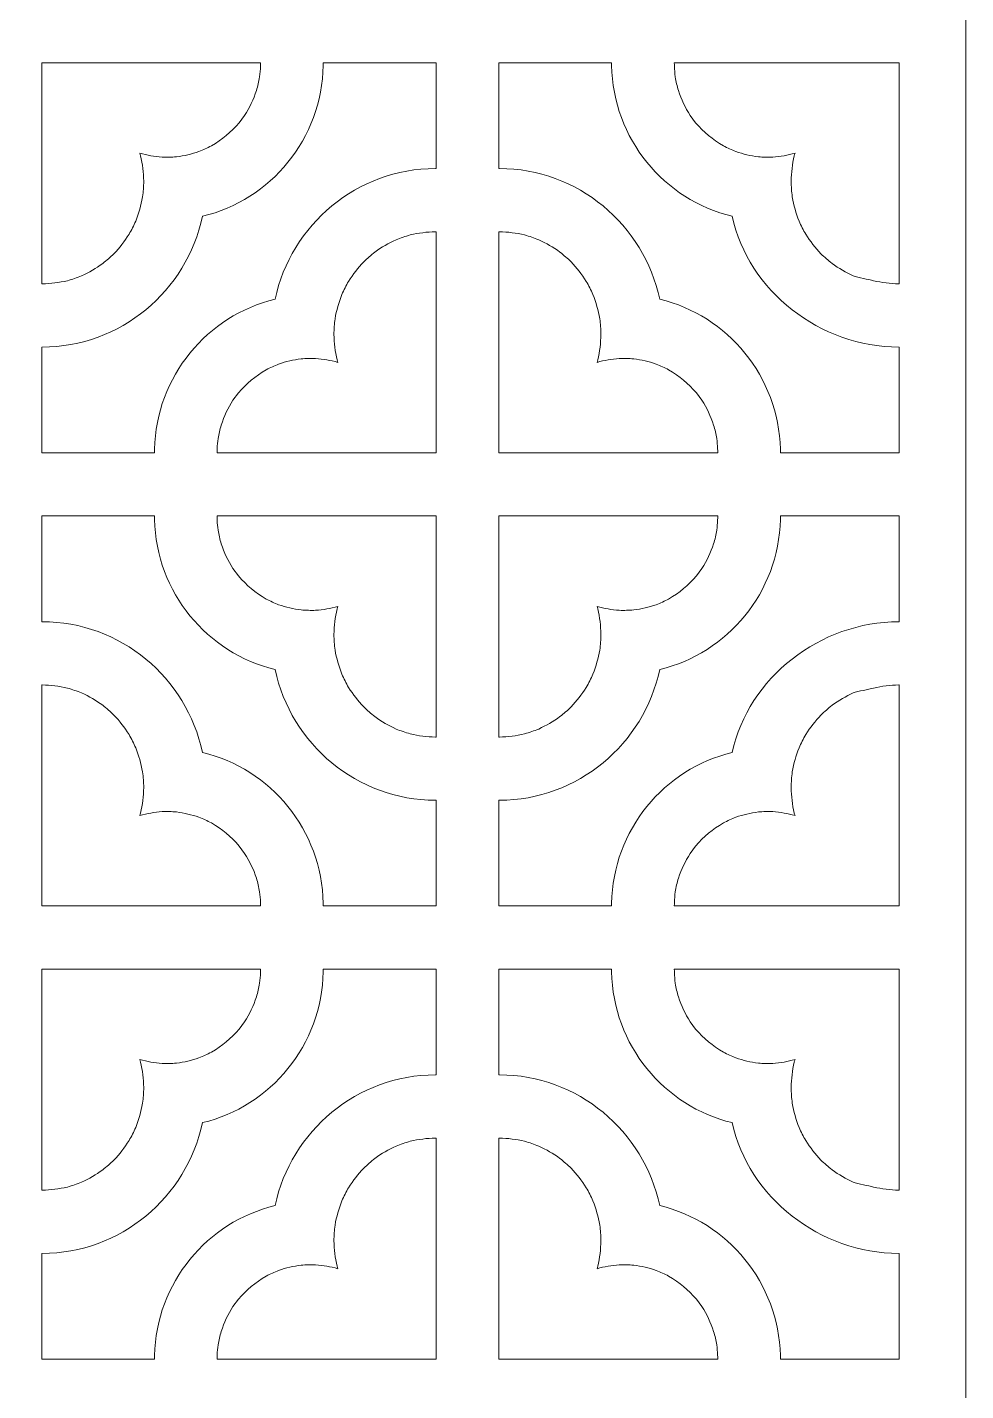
# Model space of a CAD drawing. Header units: centimetres. Extents: x 16.9 to 27.5, y -9.5 to 9.5.
# Drawn here: x 18.605 to 21.621, y 0.616 to 4.998 of the extents above; entities that cross this region are included whole.
import ezdxf

# ---------------------------------------------------------------- set-up
doc = ezdxf.new("R2010")
doc.units = ezdxf.units.CM
doc.header["$MEASUREMENT"] = 0
doc.layers.add('layer 1', color=7, linetype='Continuous')

msp = doc.modelspace()

# ---------------------------------------------------------------- linework, layer by layer
at = {"layer": 'layer 1', "color": 7, "lineweight": 9}
for points, knots in [([(16.94846, 9.5), (16.94846, 9.5), (21.62058, 9.5), (21.62058, 9.5), (21.62058, 9.5), (21.62058, 9.5), (21.62058, -9.5), (21.62058, -9.5), (21.62058, -9.5), (21.62058, -9.5), (16.94846, -9.5), (16.94846, -9.5), (16.94846, -9.5), (16.94846, -9.5), (16.94846, 9.5), (16.94846, 9.5)], [0, 0, 0, 0, 0.2, 0.2, 0.2, 0.2, 0.4, 0.4, 0.4, 0.4, 0.6, 0.6, 0.6, 0.6, 1, 1, 1, 1]), ([(19.01399, 3.63052), (19.01399, 3.63052), (18.6522, 3.63052), (18.6522, 3.63052), (18.6522, 3.63052), (18.6522, 3.63052), (18.6522, 3.97034), (18.6522, 3.97034), (18.6522, 3.97034), (18.6528, 3.97034), (18.65318, 3.97033), (18.65327, 3.97033), (18.65327, 3.97033), (18.90549, 3.97033), (19.11728, 4.15092), (19.16867, 4.3907), (19.16867, 4.3907), (19.38755, 4.4427), (19.55204, 4.64012), (19.55616, 4.87588), (19.55616, 4.87588), (19.55619, 4.87703), (19.55621, 4.88041), (19.55622, 4.88414), (19.55622, 4.88414), (19.55622, 4.88414), (19.91914, 4.88414), (19.91914, 4.88414), (19.91914, 4.88414), (19.91914, 4.88414), (19.91914, 4.54428), (19.91914, 4.54428), (19.91914, 4.54428), (19.91801, 4.54429), (19.91715, 4.54429), (19.91692, 4.54429), (19.91692, 4.54429), (19.66471, 4.54429), (19.45292, 4.36371), (19.40153, 4.12392), (19.40153, 4.12392), (19.18356, 4.07215), (19.01954, 3.87617), (19.01409, 3.64172), (19.01409, 3.64172), (19.01405, 3.63984), (19.01401, 3.63518), (19.01399, 3.63052)], [0, 0, 0, 0, 0.0769231, 0.0769231, 0.0769231, 0.0769231, 0.1538462, 0.1538462, 0.1538462, 0.1538462, 0.2307692, 0.2307692, 0.2307692, 0.2307692, 0.3076923, 0.3076923, 0.3076923, 0.3076923, 0.3846154, 0.3846154, 0.3846154, 0.3846154, 0.4615385, 0.4615385, 0.4615385, 0.4615385, 0.5384615, 0.5384615, 0.5384615, 0.5384615, 0.6153846, 0.6153846, 0.6153846, 0.6153846, 0.6923077, 0.6923077, 0.6923077, 0.6923077, 0.7692308, 0.7692308, 0.7692308, 0.7692308, 0.8461538, 0.8461538, 0.8461538, 0.8461538, 1, 1, 1, 1]), ([(19.35482, 4.88414), (19.35478, 4.87934), (19.35473, 4.87466), (19.35466, 4.87286), (19.35466, 4.87286), (19.35425, 4.86163), (19.3533, 4.85035), (19.35182, 4.83863), (19.35182, 4.83863), (19.34916, 4.82362), (19.34592, 4.80946), (19.34179, 4.79479), (19.34179, 4.79479), (19.33204, 4.76577), (19.32023, 4.74106), (19.30385, 4.71527), (19.30385, 4.71527), (19.30385, 4.71527), (19.28639, 4.6917), (19.28639, 4.6917), (19.28639, 4.6917), (19.25976, 4.66064), (19.23225, 4.63765), (19.19702, 4.61713), (19.19702, 4.61713), (19.18383, 4.61029), (19.17092, 4.60437), (19.15714, 4.59886), (19.15714, 4.59886), (19.13289, 4.59054), (19.11026, 4.58529), (19.08486, 4.58201), (19.08486, 4.58201), (19.06918, 4.5808), (19.05421, 4.58043), (19.03848, 4.58083), (19.03848, 4.58083), (19.0135, 4.58276), (18.99108, 4.58669), (18.96707, 4.59346), (18.96707, 4.59346), (18.96786, 4.59084), (18.96863, 4.58819), (18.96938, 4.58552), (18.96938, 4.58552), (18.97577, 4.55765), (18.97893, 4.53197), (18.97965, 4.50336), (18.97965, 4.50336), (18.97922, 4.48631), (18.97802, 4.47011), (18.97588, 4.45319), (18.97588, 4.45319), (18.97101, 4.42577), (18.96419, 4.40144), (18.95405, 4.37553), (18.95405, 4.37553), (18.94743, 4.36077), (18.94043, 4.34698), (18.93242, 4.33293), (18.93242, 4.33293), (18.91778, 4.30989), (18.90246, 4.2902), (18.88376, 4.27038), (18.88376, 4.27038), (18.87218, 4.25922), (18.86059, 4.24907), (18.84802, 4.23907), (18.84802, 4.23907), (18.82591, 4.22316), (18.80445, 4.21066), (18.77973, 4.19933), (18.77973, 4.19933), (18.7647, 4.19332), (18.75009, 4.18831), (18.73454, 4.18384), (18.73454, 4.18384), (18.70697, 4.17737), (18.68156, 4.17419), (18.65327, 4.17346), (18.65327, 4.17346), (18.65318, 4.17346), (18.6528, 4.17347), (18.6522, 4.17347), (18.6522, 4.17347), (18.6522, 4.17347), (18.6522, 4.88414), (18.6522, 4.88414), (18.6522, 4.88414), (18.6522, 4.88414), (19.35482, 4.88414), (19.35482, 4.88414)], [0, 0, 0, 0, 0.0416667, 0.0416667, 0.0416667, 0.0416667, 0.0833333, 0.0833333, 0.0833333, 0.0833333, 0.125, 0.125, 0.125, 0.125, 0.1666667, 0.1666667, 0.1666667, 0.1666667, 0.2083333, 0.2083333, 0.2083333, 0.2083333, 0.25, 0.25, 0.25, 0.25, 0.2916667, 0.2916667, 0.2916667, 0.2916667, 0.3333333, 0.3333333, 0.3333333, 0.3333333, 0.375, 0.375, 0.375, 0.375, 0.4166667, 0.4166667, 0.4166667, 0.4166667, 0.4583333, 0.4583333, 0.4583333, 0.4583333, 0.5, 0.5, 0.5, 0.5, 0.5416667, 0.5416667, 0.5416667, 0.5416667, 0.5833333, 0.5833333, 0.5833333, 0.5833333, 0.625, 0.625, 0.625, 0.625, 0.6666667, 0.6666667, 0.6666667, 0.6666667, 0.7083333, 0.7083333, 0.7083333, 0.7083333, 0.75, 0.75, 0.75, 0.75, 0.7916667, 0.7916667, 0.7916667, 0.7916667, 0.8333333, 0.8333333, 0.8333333, 0.8333333, 0.875, 0.875, 0.875, 0.875, 0.9166667, 0.9166667, 0.9166667, 0.9166667, 1, 1, 1, 1]), ([(21.02518, 3.63052), (21.02518, 3.63052), (21.40675, 3.63052), (21.40675, 3.63052), (21.40675, 3.63052), (21.40675, 3.63052), (21.40675, 3.97034), (21.40675, 3.97034), (21.40675, 3.97034), (21.40615, 3.97034), (21.40577, 3.97033), (21.40568, 3.97033), (21.40568, 3.97033), (21.15346, 3.97033), (20.92189, 4.15092), (20.87051, 4.3907), (20.87051, 4.3907), (20.65162, 4.4427), (20.48713, 4.64012), (20.48301, 4.87588), (20.48301, 4.87588), (20.48299, 4.87703), (20.48297, 4.88041), (20.48295, 4.88414), (20.48295, 4.88414), (20.48295, 4.88414), (20.12003, 4.88414), (20.12003, 4.88414), (20.12003, 4.88414), (20.12003, 4.88414), (20.12003, 4.54428), (20.12003, 4.54428), (20.12003, 4.54428), (20.12116, 4.54429), (20.12203, 4.54429), (20.12225, 4.54429), (20.12225, 4.54429), (20.37446, 4.54429), (20.58625, 4.36371), (20.63764, 4.12392), (20.63764, 4.12392), (20.85561, 4.07215), (21.01964, 3.87617), (21.02508, 3.64172), (21.02508, 3.64172), (21.02512, 3.63984), (21.02516, 3.63518), (21.02518, 3.63052)], [0, 0, 0, 0, 0.0769231, 0.0769231, 0.0769231, 0.0769231, 0.1538462, 0.1538462, 0.1538462, 0.1538462, 0.2307692, 0.2307692, 0.2307692, 0.2307692, 0.3076923, 0.3076923, 0.3076923, 0.3076923, 0.3846154, 0.3846154, 0.3846154, 0.3846154, 0.4615385, 0.4615385, 0.4615385, 0.4615385, 0.5384615, 0.5384615, 0.5384615, 0.5384615, 0.6153846, 0.6153846, 0.6153846, 0.6153846, 0.6923077, 0.6923077, 0.6923077, 0.6923077, 0.7692308, 0.7692308, 0.7692308, 0.7692308, 0.8461538, 0.8461538, 0.8461538, 0.8461538, 1, 1, 1, 1]), ([(20.68435, 4.88414), (20.68439, 4.87934), (20.68444, 4.87466), (20.68451, 4.87286), (20.68451, 4.87286), (20.68493, 4.86163), (20.68587, 4.85035), (20.68735, 4.83863), (20.68735, 4.83863), (20.69001, 4.82362), (20.69325, 4.80946), (20.69738, 4.79479), (20.69738, 4.79479), (20.70713, 4.76577), (20.71894, 4.74106), (20.73532, 4.71527), (20.73532, 4.71527), (20.73532, 4.71527), (20.75278, 4.6917), (20.75278, 4.6917), (20.75278, 4.6917), (20.77941, 4.66064), (20.80693, 4.63765), (20.84216, 4.61713), (20.84216, 4.61713), (20.85535, 4.61029), (20.86825, 4.60437), (20.88203, 4.59886), (20.88203, 4.59886), (20.90628, 4.59054), (20.92891, 4.58529), (20.95431, 4.58201), (20.95431, 4.58201), (20.97, 4.5808), (20.98496, 4.58043), (21.00069, 4.58083), (21.00069, 4.58083), (21.02567, 4.58276), (21.0481, 4.58669), (21.0721, 4.59346), (21.0721, 4.59346), (21.07131, 4.59084), (21.07054, 4.58819), (21.06979, 4.58552), (21.06979, 4.58552), (21.0634, 4.55765), (21.06024, 4.53197), (21.05953, 4.50336), (21.05953, 4.50336), (21.05995, 4.48631), (21.06115, 4.47011), (21.06329, 4.45319), (21.06329, 4.45319), (21.06816, 4.42577), (21.07498, 4.40144), (21.08512, 4.37553), (21.08512, 4.37553), (21.09174, 4.36077), (21.09875, 4.34698), (21.10675, 4.33293), (21.10675, 4.33293), (21.12139, 4.30989), (21.13671, 4.2902), (21.15541, 4.27038), (21.15541, 4.27038), (21.16699, 4.25922), (21.17858, 4.24907), (21.19116, 4.23907), (21.19116, 4.23907), (21.21326, 4.22316), (21.23472, 4.21066), (21.25944, 4.19933), (21.25944, 4.19933), (21.27447, 4.19332), (21.30886, 4.18831), (21.32441, 4.18384), (21.32441, 4.18384), (21.35198, 4.17737), (21.37739, 4.17419), (21.40568, 4.17346), (21.40568, 4.17346), (21.40577, 4.17346), (21.40615, 4.17347), (21.40675, 4.17347), (21.40675, 4.17347), (21.40675, 4.17347), (21.40675, 4.88414), (21.40675, 4.88414), (21.40675, 4.88414), (21.40675, 4.88414), (20.68435, 4.88414), (20.68435, 4.88414)], [0, 0, 0, 0, 0.0416667, 0.0416667, 0.0416667, 0.0416667, 0.0833333, 0.0833333, 0.0833333, 0.0833333, 0.125, 0.125, 0.125, 0.125, 0.1666667, 0.1666667, 0.1666667, 0.1666667, 0.2083333, 0.2083333, 0.2083333, 0.2083333, 0.25, 0.25, 0.25, 0.25, 0.2916667, 0.2916667, 0.2916667, 0.2916667, 0.3333333, 0.3333333, 0.3333333, 0.3333333, 0.375, 0.375, 0.375, 0.375, 0.4166667, 0.4166667, 0.4166667, 0.4166667, 0.4583333, 0.4583333, 0.4583333, 0.4583333, 0.5, 0.5, 0.5, 0.5, 0.5416667, 0.5416667, 0.5416667, 0.5416667, 0.5833333, 0.5833333, 0.5833333, 0.5833333, 0.625, 0.625, 0.625, 0.625, 0.6666667, 0.6666667, 0.6666667, 0.6666667, 0.7083333, 0.7083333, 0.7083333, 0.7083333, 0.75, 0.75, 0.75, 0.75, 0.7916667, 0.7916667, 0.7916667, 0.7916667, 0.8333333, 0.8333333, 0.8333333, 0.8333333, 0.875, 0.875, 0.875, 0.875, 0.9166667, 0.9166667, 0.9166667, 0.9166667, 1, 1, 1, 1]), ([(19.91914, 3.63052), (19.91914, 3.63052), (19.21539, 3.63052), (19.21539, 3.63052), (19.21539, 3.63052), (19.21545, 3.63609), (19.21553, 3.642), (19.21565, 3.64457), (19.21565, 3.64457), (19.21611, 3.65488), (19.21701, 3.66525), (19.21837, 3.67599), (19.21837, 3.67599), (19.22103, 3.691), (19.22427, 3.70516), (19.22841, 3.71983), (19.22841, 3.71983), (19.23816, 3.74886), (19.24996, 3.77356), (19.26635, 3.79935), (19.26635, 3.79935), (19.26635, 3.79935), (19.2838, 3.82293), (19.2838, 3.82293), (19.2838, 3.82293), (19.31043, 3.85398), (19.33795, 3.87698), (19.37318, 3.8975), (19.37318, 3.8975), (19.38637, 3.90434), (19.39927, 3.91025), (19.41306, 3.91576), (19.41306, 3.91576), (19.43731, 3.92408), (19.45993, 3.92934), (19.48533, 3.93261), (19.48533, 3.93261), (19.50102, 3.93383), (19.51598, 3.9342), (19.53171, 3.93379), (19.53171, 3.93379), (19.5567, 3.93186), (19.57912, 3.92794), (19.60312, 3.92117), (19.60312, 3.92117), (19.60234, 3.92379), (19.60157, 3.92643), (19.60081, 3.9291), (19.60081, 3.9291), (19.59442, 3.95697), (19.59127, 3.98266), (19.59055, 4.01126), (19.59055, 4.01126), (19.59098, 4.02831), (19.59218, 4.04451), (19.59432, 4.06143), (19.59432, 4.06143), (19.59918, 4.08886), (19.60601, 4.11318), (19.61615, 4.13909), (19.61615, 4.13909), (19.62277, 4.15386), (19.62977, 4.16765), (19.63778, 4.18169), (19.63778, 4.18169), (19.65241, 4.20474), (19.66774, 4.22443), (19.68643, 4.24424), (19.68643, 4.24424), (19.69801, 4.25541), (19.7096, 4.26556), (19.72218, 4.27556), (19.72218, 4.27556), (19.74429, 4.29147), (19.76574, 4.30397), (19.79046, 4.31529), (19.79046, 4.31529), (19.80549, 4.3213), (19.82011, 4.32631), (19.83565, 4.33079), (19.83565, 4.33079), (19.86323, 4.33725), (19.88863, 4.34044), (19.91692, 4.34117), (19.91692, 4.34117), (19.91715, 4.34116), (19.91801, 4.34115), (19.91914, 4.34115), (19.91914, 4.34115), (19.91914, 4.34115), (19.91914, 3.63052), (19.91914, 3.63052)], [0, 0, 0, 0, 0.0416667, 0.0416667, 0.0416667, 0.0416667, 0.0833333, 0.0833333, 0.0833333, 0.0833333, 0.125, 0.125, 0.125, 0.125, 0.1666667, 0.1666667, 0.1666667, 0.1666667, 0.2083333, 0.2083333, 0.2083333, 0.2083333, 0.25, 0.25, 0.25, 0.25, 0.2916667, 0.2916667, 0.2916667, 0.2916667, 0.3333333, 0.3333333, 0.3333333, 0.3333333, 0.375, 0.375, 0.375, 0.375, 0.4166667, 0.4166667, 0.4166667, 0.4166667, 0.4583333, 0.4583333, 0.4583333, 0.4583333, 0.5, 0.5, 0.5, 0.5, 0.5416667, 0.5416667, 0.5416667, 0.5416667, 0.5833333, 0.5833333, 0.5833333, 0.5833333, 0.625, 0.625, 0.625, 0.625, 0.6666667, 0.6666667, 0.6666667, 0.6666667, 0.7083333, 0.7083333, 0.7083333, 0.7083333, 0.75, 0.75, 0.75, 0.75, 0.7916667, 0.7916667, 0.7916667, 0.7916667, 0.8333333, 0.8333333, 0.8333333, 0.8333333, 0.875, 0.875, 0.875, 0.875, 0.9166667, 0.9166667, 0.9166667, 0.9166667, 1, 1, 1, 1]), ([(20.12003, 3.63052), (20.12003, 3.63052), (20.82378, 3.63052), (20.82378, 3.63052), (20.82378, 3.63052), (20.82372, 3.63609), (20.82364, 3.642), (20.82352, 3.64457), (20.82352, 3.64457), (20.82306, 3.65488), (20.82216, 3.66525), (20.8208, 3.67599), (20.8208, 3.67599), (20.81814, 3.691), (20.8149, 3.70516), (20.81076, 3.71983), (20.81076, 3.71983), (20.80101, 3.74886), (20.78921, 3.77356), (20.77282, 3.79935), (20.77282, 3.79935), (20.77282, 3.79935), (20.75537, 3.82293), (20.75537, 3.82293), (20.75537, 3.82293), (20.72874, 3.85398), (20.70122, 3.87698), (20.66599, 3.8975), (20.66599, 3.8975), (20.6528, 3.90434), (20.6399, 3.91025), (20.62612, 3.91576), (20.62612, 3.91576), (20.60186, 3.92408), (20.57924, 3.92934), (20.55384, 3.93261), (20.55384, 3.93261), (20.53815, 3.93383), (20.52319, 3.9342), (20.50746, 3.93379), (20.50746, 3.93379), (20.48248, 3.93186), (20.46005, 3.92794), (20.43605, 3.92117), (20.43605, 3.92117), (20.43683, 3.92379), (20.43761, 3.92643), (20.43836, 3.9291), (20.43836, 3.9291), (20.44475, 3.95697), (20.4479, 3.98266), (20.44862, 4.01126), (20.44862, 4.01126), (20.44819, 4.02831), (20.44699, 4.04451), (20.44486, 4.06143), (20.44486, 4.06143), (20.43999, 4.08886), (20.43316, 4.11318), (20.42303, 4.13909), (20.42303, 4.13909), (20.41641, 4.15386), (20.4094, 4.16765), (20.4014, 4.18169), (20.4014, 4.18169), (20.38676, 4.20474), (20.37144, 4.22443), (20.35274, 4.24424), (20.35274, 4.24424), (20.34116, 4.25541), (20.32957, 4.26556), (20.31699, 4.27556), (20.31699, 4.27556), (20.29488, 4.29147), (20.27343, 4.30397), (20.24871, 4.31529), (20.24871, 4.31529), (20.23368, 4.3213), (20.21906, 4.32631), (20.20352, 4.33079), (20.20352, 4.33079), (20.17595, 4.33725), (20.15054, 4.34044), (20.12225, 4.34117), (20.12225, 4.34117), (20.12203, 4.34116), (20.12116, 4.34115), (20.12003, 4.34115), (20.12003, 4.34115), (20.12003, 4.34115), (20.12003, 3.63052), (20.12003, 3.63052)], [0, 0, 0, 0, 0.0416667, 0.0416667, 0.0416667, 0.0416667, 0.0833333, 0.0833333, 0.0833333, 0.0833333, 0.125, 0.125, 0.125, 0.125, 0.1666667, 0.1666667, 0.1666667, 0.1666667, 0.2083333, 0.2083333, 0.2083333, 0.2083333, 0.25, 0.25, 0.25, 0.25, 0.2916667, 0.2916667, 0.2916667, 0.2916667, 0.3333333, 0.3333333, 0.3333333, 0.3333333, 0.375, 0.375, 0.375, 0.375, 0.4166667, 0.4166667, 0.4166667, 0.4166667, 0.4583333, 0.4583333, 0.4583333, 0.4583333, 0.5, 0.5, 0.5, 0.5, 0.5416667, 0.5416667, 0.5416667, 0.5416667, 0.5833333, 0.5833333, 0.5833333, 0.5833333, 0.625, 0.625, 0.625, 0.625, 0.6666667, 0.6666667, 0.6666667, 0.6666667, 0.7083333, 0.7083333, 0.7083333, 0.7083333, 0.75, 0.75, 0.75, 0.75, 0.7916667, 0.7916667, 0.7916667, 0.7916667, 0.8333333, 0.8333333, 0.8333333, 0.8333333, 0.875, 0.875, 0.875, 0.875, 0.9166667, 0.9166667, 0.9166667, 0.9166667, 1, 1, 1, 1]), ([(19.01399, 3.42746), (19.01399, 3.42746), (18.6522, 3.42746), (18.6522, 3.42746), (18.6522, 3.42746), (18.6522, 3.42746), (18.6522, 3.08765), (18.6522, 3.08765), (18.6522, 3.08765), (18.6528, 3.08765), (18.65318, 3.08766), (18.65327, 3.08766), (18.65327, 3.08766), (18.90549, 3.08766), (19.11728, 2.90707), (19.16867, 2.66729), (19.16867, 2.66729), (19.38755, 2.61529), (19.55204, 2.41787), (19.55616, 2.18211), (19.55616, 2.18211), (19.55619, 2.18096), (19.55621, 2.17758), (19.55622, 2.17385), (19.55622, 2.17385), (19.55622, 2.17385), (19.91914, 2.17385), (19.91914, 2.17385), (19.91914, 2.17385), (19.91914, 2.17385), (19.91914, 2.51371), (19.91914, 2.51371), (19.91914, 2.51371), (19.91801, 2.5137), (19.91715, 2.5137), (19.91692, 2.5137), (19.91692, 2.5137), (19.66471, 2.5137), (19.45292, 2.69428), (19.40153, 2.93407), (19.40153, 2.93407), (19.18356, 2.98584), (19.01954, 3.18182), (19.01409, 3.41627), (19.01409, 3.41627), (19.01405, 3.41815), (19.01401, 3.42281), (19.01399, 3.42746)], [0, 0, 0, 0, 0.0769231, 0.0769231, 0.0769231, 0.0769231, 0.1538462, 0.1538462, 0.1538462, 0.1538462, 0.2307692, 0.2307692, 0.2307692, 0.2307692, 0.3076923, 0.3076923, 0.3076923, 0.3076923, 0.3846154, 0.3846154, 0.3846154, 0.3846154, 0.4615385, 0.4615385, 0.4615385, 0.4615385, 0.5384615, 0.5384615, 0.5384615, 0.5384615, 0.6153846, 0.6153846, 0.6153846, 0.6153846, 0.6923077, 0.6923077, 0.6923077, 0.6923077, 0.7692308, 0.7692308, 0.7692308, 0.7692308, 0.8461538, 0.8461538, 0.8461538, 0.8461538, 1, 1, 1, 1]), ([(19.91914, 3.42746), (19.91914, 3.42746), (19.21539, 3.42746), (19.21539, 3.42746), (19.21539, 3.42746), (19.21545, 3.4219), (19.21553, 3.41599), (19.21565, 3.41342), (19.21565, 3.41342), (19.21611, 3.40311), (19.21701, 3.39274), (19.21837, 3.382), (19.21837, 3.382), (19.22103, 3.36699), (19.22427, 3.35282), (19.22841, 3.33816), (19.22841, 3.33816), (19.23816, 3.30913), (19.24996, 3.28442), (19.26635, 3.25864), (19.26635, 3.25864), (19.26635, 3.25864), (19.2838, 3.23506), (19.2838, 3.23506), (19.2838, 3.23506), (19.31043, 3.20401), (19.33795, 3.18101), (19.37318, 3.16049), (19.37318, 3.16049), (19.38637, 3.15365), (19.39927, 3.14774), (19.41306, 3.14223), (19.41306, 3.14223), (19.43731, 3.13391), (19.45993, 3.12865), (19.48533, 3.12537), (19.48533, 3.12537), (19.50102, 3.12416), (19.51598, 3.12379), (19.53171, 3.12419), (19.53171, 3.12419), (19.5567, 3.12612), (19.57912, 3.13005), (19.60312, 3.13682), (19.60312, 3.13682), (19.60234, 3.1342), (19.60157, 3.13156), (19.60081, 3.12889), (19.60081, 3.12889), (19.59442, 3.10102), (19.59127, 3.07533), (19.59055, 3.04673), (19.59055, 3.04673), (19.59098, 3.02968), (19.59218, 3.01348), (19.59432, 2.99655), (19.59432, 2.99655), (19.59918, 2.96913), (19.60601, 2.94481), (19.61615, 2.9189), (19.61615, 2.9189), (19.62277, 2.90413), (19.62977, 2.89034), (19.63778, 2.87629), (19.63778, 2.87629), (19.65241, 2.85325), (19.66774, 2.83356), (19.68643, 2.81375), (19.68643, 2.81375), (19.69801, 2.80258), (19.7096, 2.79243), (19.72218, 2.78243), (19.72218, 2.78243), (19.74429, 2.76652), (19.76574, 2.75402), (19.79046, 2.7427), (19.79046, 2.7427), (19.80549, 2.73669), (19.82011, 2.73168), (19.83565, 2.7272), (19.83565, 2.7272), (19.86323, 2.72074), (19.88863, 2.71755), (19.91692, 2.71682), (19.91692, 2.71682), (19.91715, 2.71683), (19.91801, 2.71684), (19.91914, 2.71684), (19.91914, 2.71684), (19.91914, 2.71684), (19.91914, 3.42746), (19.91914, 3.42746)], [0, 0, 0, 0, 0.0416667, 0.0416667, 0.0416667, 0.0416667, 0.0833333, 0.0833333, 0.0833333, 0.0833333, 0.125, 0.125, 0.125, 0.125, 0.1666667, 0.1666667, 0.1666667, 0.1666667, 0.2083333, 0.2083333, 0.2083333, 0.2083333, 0.25, 0.25, 0.25, 0.25, 0.2916667, 0.2916667, 0.2916667, 0.2916667, 0.3333333, 0.3333333, 0.3333333, 0.3333333, 0.375, 0.375, 0.375, 0.375, 0.4166667, 0.4166667, 0.4166667, 0.4166667, 0.4583333, 0.4583333, 0.4583333, 0.4583333, 0.5, 0.5, 0.5, 0.5, 0.5416667, 0.5416667, 0.5416667, 0.5416667, 0.5833333, 0.5833333, 0.5833333, 0.5833333, 0.625, 0.625, 0.625, 0.625, 0.6666667, 0.6666667, 0.6666667, 0.6666667, 0.7083333, 0.7083333, 0.7083333, 0.7083333, 0.75, 0.75, 0.75, 0.75, 0.7916667, 0.7916667, 0.7916667, 0.7916667, 0.8333333, 0.8333333, 0.8333333, 0.8333333, 0.875, 0.875, 0.875, 0.875, 0.9166667, 0.9166667, 0.9166667, 0.9166667, 1, 1, 1, 1]), ([(20.12003, 3.42746), (20.12003, 3.42746), (20.82378, 3.42746), (20.82378, 3.42746), (20.82378, 3.42746), (20.82372, 3.4219), (20.82364, 3.41599), (20.82352, 3.41342), (20.82352, 3.41342), (20.82306, 3.40311), (20.82216, 3.39274), (20.8208, 3.382), (20.8208, 3.382), (20.81814, 3.36699), (20.8149, 3.35282), (20.81076, 3.33816), (20.81076, 3.33816), (20.80101, 3.30913), (20.78921, 3.28442), (20.77282, 3.25864), (20.77282, 3.25864), (20.77282, 3.25864), (20.75537, 3.23506), (20.75537, 3.23506), (20.75537, 3.23506), (20.72874, 3.20401), (20.70122, 3.18101), (20.66599, 3.16049), (20.66599, 3.16049), (20.6528, 3.15365), (20.6399, 3.14774), (20.62612, 3.14223), (20.62612, 3.14223), (20.60186, 3.13391), (20.57924, 3.12865), (20.55384, 3.12537), (20.55384, 3.12537), (20.53815, 3.12416), (20.52319, 3.12379), (20.50746, 3.12419), (20.50746, 3.12419), (20.48248, 3.12612), (20.46005, 3.13005), (20.43605, 3.13682), (20.43605, 3.13682), (20.43683, 3.1342), (20.43761, 3.13156), (20.43836, 3.12889), (20.43836, 3.12889), (20.44475, 3.10102), (20.4479, 3.07533), (20.44862, 3.04673), (20.44862, 3.04673), (20.44819, 3.02968), (20.44699, 3.01348), (20.44486, 2.99655), (20.44486, 2.99655), (20.43999, 2.96913), (20.43316, 2.94481), (20.42303, 2.9189), (20.42303, 2.9189), (20.41641, 2.90413), (20.4094, 2.89034), (20.4014, 2.87629), (20.4014, 2.87629), (20.38676, 2.85325), (20.37144, 2.83356), (20.35274, 2.81375), (20.35274, 2.81375), (20.34116, 2.80258), (20.32957, 2.79243), (20.31699, 2.78243), (20.31699, 2.78243), (20.29488, 2.76652), (20.27343, 2.75402), (20.24871, 2.7427), (20.24871, 2.7427), (20.23368, 2.73669), (20.21906, 2.73168), (20.20352, 2.7272), (20.20352, 2.7272), (20.17595, 2.72074), (20.15054, 2.71755), (20.12225, 2.71682), (20.12225, 2.71682), (20.12203, 2.71683), (20.12116, 2.71684), (20.12003, 2.71684), (20.12003, 2.71684), (20.12003, 2.71684), (20.12003, 3.42746), (20.12003, 3.42746)], [0, 0, 0, 0, 0.0416667, 0.0416667, 0.0416667, 0.0416667, 0.0833333, 0.0833333, 0.0833333, 0.0833333, 0.125, 0.125, 0.125, 0.125, 0.1666667, 0.1666667, 0.1666667, 0.1666667, 0.2083333, 0.2083333, 0.2083333, 0.2083333, 0.25, 0.25, 0.25, 0.25, 0.2916667, 0.2916667, 0.2916667, 0.2916667, 0.3333333, 0.3333333, 0.3333333, 0.3333333, 0.375, 0.375, 0.375, 0.375, 0.4166667, 0.4166667, 0.4166667, 0.4166667, 0.4583333, 0.4583333, 0.4583333, 0.4583333, 0.5, 0.5, 0.5, 0.5, 0.5416667, 0.5416667, 0.5416667, 0.5416667, 0.5833333, 0.5833333, 0.5833333, 0.5833333, 0.625, 0.625, 0.625, 0.625, 0.6666667, 0.6666667, 0.6666667, 0.6666667, 0.7083333, 0.7083333, 0.7083333, 0.7083333, 0.75, 0.75, 0.75, 0.75, 0.7916667, 0.7916667, 0.7916667, 0.7916667, 0.8333333, 0.8333333, 0.8333333, 0.8333333, 0.875, 0.875, 0.875, 0.875, 0.9166667, 0.9166667, 0.9166667, 0.9166667, 1, 1, 1, 1]), ([(21.02518, 3.42746), (21.02518, 3.42746), (21.40675, 3.42746), (21.40675, 3.42746), (21.40675, 3.42746), (21.40675, 3.42746), (21.40675, 3.08765), (21.40675, 3.08765), (21.40675, 3.08765), (21.40615, 3.08765), (21.40577, 3.08766), (21.40568, 3.08766), (21.40568, 3.08766), (21.15346, 3.08766), (20.92189, 2.90707), (20.87051, 2.66729), (20.87051, 2.66729), (20.65162, 2.61529), (20.48713, 2.41787), (20.48301, 2.18211), (20.48301, 2.18211), (20.48299, 2.18096), (20.48297, 2.17758), (20.48295, 2.17385), (20.48295, 2.17385), (20.48295, 2.17385), (20.12003, 2.17385), (20.12003, 2.17385), (20.12003, 2.17385), (20.12003, 2.17385), (20.12003, 2.51371), (20.12003, 2.51371), (20.12003, 2.51371), (20.12116, 2.5137), (20.12203, 2.5137), (20.12225, 2.5137), (20.12225, 2.5137), (20.37446, 2.5137), (20.58625, 2.69428), (20.63764, 2.93407), (20.63764, 2.93407), (20.85561, 2.98584), (21.01964, 3.18182), (21.02508, 3.41627), (21.02508, 3.41627), (21.02512, 3.41815), (21.02516, 3.42281), (21.02518, 3.42746)], [0, 0, 0, 0, 0.0769231, 0.0769231, 0.0769231, 0.0769231, 0.1538462, 0.1538462, 0.1538462, 0.1538462, 0.2307692, 0.2307692, 0.2307692, 0.2307692, 0.3076923, 0.3076923, 0.3076923, 0.3076923, 0.3846154, 0.3846154, 0.3846154, 0.3846154, 0.4615385, 0.4615385, 0.4615385, 0.4615385, 0.5384615, 0.5384615, 0.5384615, 0.5384615, 0.6153846, 0.6153846, 0.6153846, 0.6153846, 0.6923077, 0.6923077, 0.6923077, 0.6923077, 0.7692308, 0.7692308, 0.7692308, 0.7692308, 0.8461538, 0.8461538, 0.8461538, 0.8461538, 1, 1, 1, 1]), ([(19.35482, 2.17385), (19.35478, 2.17865), (19.35473, 2.18333), (19.35466, 2.18513), (19.35466, 2.18513), (19.35425, 2.19636), (19.3533, 2.20764), (19.35182, 2.21936), (19.35182, 2.21936), (19.34916, 2.23436), (19.34592, 2.24853), (19.34179, 2.2632), (19.34179, 2.2632), (19.33204, 2.29222), (19.32023, 2.31693), (19.30385, 2.34272), (19.30385, 2.34272), (19.30385, 2.34272), (19.28639, 2.36629), (19.28639, 2.36629), (19.28639, 2.36629), (19.25976, 2.39735), (19.23225, 2.42034), (19.19702, 2.44086), (19.19702, 2.44086), (19.18383, 2.4477), (19.17092, 2.45362), (19.15714, 2.45913), (19.15714, 2.45913), (19.13289, 2.46745), (19.11026, 2.4727), (19.08486, 2.47598), (19.08486, 2.47598), (19.06918, 2.47719), (19.05421, 2.47756), (19.03848, 2.47716), (19.03848, 2.47716), (19.0135, 2.47523), (18.99108, 2.4713), (18.96707, 2.46453), (18.96707, 2.46453), (18.96786, 2.46715), (18.96863, 2.4698), (18.96938, 2.47247), (18.96938, 2.47247), (18.97577, 2.50034), (18.97893, 2.52602), (18.97965, 2.55463), (18.97965, 2.55463), (18.97922, 2.57167), (18.97802, 2.58788), (18.97588, 2.6048), (18.97588, 2.6048), (18.97101, 2.63222), (18.96419, 2.65655), (18.95405, 2.68246), (18.95405, 2.68246), (18.94743, 2.69722), (18.94043, 2.71101), (18.93242, 2.72506), (18.93242, 2.72506), (18.91778, 2.7481), (18.90246, 2.76779), (18.88376, 2.78761), (18.88376, 2.78761), (18.87218, 2.79877), (18.86059, 2.80892), (18.84802, 2.81892), (18.84802, 2.81892), (18.82591, 2.83483), (18.80445, 2.84733), (18.77973, 2.85866), (18.77973, 2.85866), (18.7647, 2.86467), (18.75009, 2.86968), (18.73454, 2.87415), (18.73454, 2.87415), (18.70697, 2.88062), (18.68156, 2.8838), (18.65327, 2.88453), (18.65327, 2.88453), (18.65318, 2.88453), (18.6528, 2.88452), (18.6522, 2.88452), (18.6522, 2.88452), (18.6522, 2.88452), (18.6522, 2.17385), (18.6522, 2.17385), (18.6522, 2.17385), (18.6522, 2.17385), (19.35482, 2.17385), (19.35482, 2.17385)], [0, 0, 0, 0, 0.0416667, 0.0416667, 0.0416667, 0.0416667, 0.0833333, 0.0833333, 0.0833333, 0.0833333, 0.125, 0.125, 0.125, 0.125, 0.1666667, 0.1666667, 0.1666667, 0.1666667, 0.2083333, 0.2083333, 0.2083333, 0.2083333, 0.25, 0.25, 0.25, 0.25, 0.2916667, 0.2916667, 0.2916667, 0.2916667, 0.3333333, 0.3333333, 0.3333333, 0.3333333, 0.375, 0.375, 0.375, 0.375, 0.4166667, 0.4166667, 0.4166667, 0.4166667, 0.4583333, 0.4583333, 0.4583333, 0.4583333, 0.5, 0.5, 0.5, 0.5, 0.5416667, 0.5416667, 0.5416667, 0.5416667, 0.5833333, 0.5833333, 0.5833333, 0.5833333, 0.625, 0.625, 0.625, 0.625, 0.6666667, 0.6666667, 0.6666667, 0.6666667, 0.7083333, 0.7083333, 0.7083333, 0.7083333, 0.75, 0.75, 0.75, 0.75, 0.7916667, 0.7916667, 0.7916667, 0.7916667, 0.8333333, 0.8333333, 0.8333333, 0.8333333, 0.875, 0.875, 0.875, 0.875, 0.9166667, 0.9166667, 0.9166667, 0.9166667, 1, 1, 1, 1]), ([(20.68435, 2.17385), (20.68439, 2.17865), (20.68444, 2.18333), (20.68451, 2.18513), (20.68451, 2.18513), (20.68493, 2.19636), (20.68587, 2.20764), (20.68735, 2.21936), (20.68735, 2.21936), (20.69001, 2.23436), (20.69325, 2.24853), (20.69738, 2.2632), (20.69738, 2.2632), (20.70713, 2.29222), (20.71894, 2.31693), (20.73532, 2.34272), (20.73532, 2.34272), (20.73532, 2.34272), (20.75278, 2.36629), (20.75278, 2.36629), (20.75278, 2.36629), (20.77941, 2.39735), (20.80693, 2.42034), (20.84216, 2.44086), (20.84216, 2.44086), (20.85535, 2.4477), (20.86825, 2.45362), (20.88203, 2.45913), (20.88203, 2.45913), (20.90628, 2.46745), (20.92891, 2.4727), (20.95431, 2.47598), (20.95431, 2.47598), (20.97, 2.47719), (20.98496, 2.47756), (21.00069, 2.47716), (21.00069, 2.47716), (21.02567, 2.47523), (21.0481, 2.4713), (21.0721, 2.46453), (21.0721, 2.46453), (21.07131, 2.46715), (21.07054, 2.4698), (21.06979, 2.47247), (21.06979, 2.47247), (21.0634, 2.50034), (21.06024, 2.52602), (21.05953, 2.55463), (21.05953, 2.55463), (21.05995, 2.57167), (21.06115, 2.58788), (21.06329, 2.6048), (21.06329, 2.6048), (21.06816, 2.63222), (21.07498, 2.65655), (21.08512, 2.68246), (21.08512, 2.68246), (21.09174, 2.69722), (21.09875, 2.71101), (21.10675, 2.72506), (21.10675, 2.72506), (21.12139, 2.7481), (21.13671, 2.76779), (21.15541, 2.78761), (21.15541, 2.78761), (21.16699, 2.79877), (21.17858, 2.80892), (21.19116, 2.81892), (21.19116, 2.81892), (21.21326, 2.83483), (21.23472, 2.84733), (21.25944, 2.85866), (21.25944, 2.85866), (21.27447, 2.86467), (21.30886, 2.86968), (21.32441, 2.87415), (21.32441, 2.87415), (21.35198, 2.88062), (21.37739, 2.8838), (21.40568, 2.88453), (21.40568, 2.88453), (21.40577, 2.88453), (21.40615, 2.88452), (21.40675, 2.88452), (21.40675, 2.88452), (21.40675, 2.88452), (21.40675, 2.17385), (21.40675, 2.17385), (21.40675, 2.17385), (21.40675, 2.17385), (20.68435, 2.17385), (20.68435, 2.17385)], [0, 0, 0, 0, 0.0416667, 0.0416667, 0.0416667, 0.0416667, 0.0833333, 0.0833333, 0.0833333, 0.0833333, 0.125, 0.125, 0.125, 0.125, 0.1666667, 0.1666667, 0.1666667, 0.1666667, 0.2083333, 0.2083333, 0.2083333, 0.2083333, 0.25, 0.25, 0.25, 0.25, 0.2916667, 0.2916667, 0.2916667, 0.2916667, 0.3333333, 0.3333333, 0.3333333, 0.3333333, 0.375, 0.375, 0.375, 0.375, 0.4166667, 0.4166667, 0.4166667, 0.4166667, 0.4583333, 0.4583333, 0.4583333, 0.4583333, 0.5, 0.5, 0.5, 0.5, 0.5416667, 0.5416667, 0.5416667, 0.5416667, 0.5833333, 0.5833333, 0.5833333, 0.5833333, 0.625, 0.625, 0.625, 0.625, 0.6666667, 0.6666667, 0.6666667, 0.6666667, 0.7083333, 0.7083333, 0.7083333, 0.7083333, 0.75, 0.75, 0.75, 0.75, 0.7916667, 0.7916667, 0.7916667, 0.7916667, 0.8333333, 0.8333333, 0.8333333, 0.8333333, 0.875, 0.875, 0.875, 0.875, 0.9166667, 0.9166667, 0.9166667, 0.9166667, 1, 1, 1, 1]), ([(19.01399, 0.71716), (19.01399, 0.71716), (18.6522, 0.71716), (18.6522, 0.71716), (18.6522, 0.71716), (18.6522, 0.71716), (18.6522, 1.05697), (18.6522, 1.05697), (18.6522, 1.05697), (18.6528, 1.05697), (18.65318, 1.05697), (18.65327, 1.05697), (18.65327, 1.05697), (18.90549, 1.05697), (19.11728, 1.23756), (19.16867, 1.47734), (19.16867, 1.47734), (19.38755, 1.52933), (19.55204, 1.72675), (19.55616, 1.96252), (19.55616, 1.96252), (19.55619, 1.96367), (19.55621, 1.96704), (19.55622, 1.97078), (19.55622, 1.97078), (19.55622, 1.97078), (19.91914, 1.97078), (19.91914, 1.97078), (19.91914, 1.97078), (19.91914, 1.97078), (19.91914, 1.63092), (19.91914, 1.63092), (19.91914, 1.63092), (19.91801, 1.63092), (19.91715, 1.63093), (19.91692, 1.63093), (19.91692, 1.63093), (19.66471, 1.63093), (19.45292, 1.45034), (19.40153, 1.21056), (19.40153, 1.21056), (19.18356, 1.15879), (19.01954, 0.96281), (19.01409, 0.72836), (19.01409, 0.72836), (19.01405, 0.72648), (19.01401, 0.72181), (19.01399, 0.71716)], [0, 0, 0, 0, 0.0769231, 0.0769231, 0.0769231, 0.0769231, 0.1538462, 0.1538462, 0.1538462, 0.1538462, 0.2307692, 0.2307692, 0.2307692, 0.2307692, 0.3076923, 0.3076923, 0.3076923, 0.3076923, 0.3846154, 0.3846154, 0.3846154, 0.3846154, 0.4615385, 0.4615385, 0.4615385, 0.4615385, 0.5384615, 0.5384615, 0.5384615, 0.5384615, 0.6153846, 0.6153846, 0.6153846, 0.6153846, 0.6923077, 0.6923077, 0.6923077, 0.6923077, 0.7692308, 0.7692308, 0.7692308, 0.7692308, 0.8461538, 0.8461538, 0.8461538, 0.8461538, 1, 1, 1, 1]), ([(19.35482, 1.97078), (19.35478, 1.96597), (19.35473, 1.96129), (19.35466, 1.9595), (19.35466, 1.9595), (19.35425, 1.94826), (19.3533, 1.93699), (19.35182, 1.92527), (19.35182, 1.92527), (19.34916, 1.91026), (19.34592, 1.8961), (19.34179, 1.88143), (19.34179, 1.88143), (19.33204, 1.85241), (19.32023, 1.8277), (19.30385, 1.80191), (19.30385, 1.80191), (19.30385, 1.80191), (19.28639, 1.77834), (19.28639, 1.77834), (19.28639, 1.77834), (19.25976, 1.74728), (19.23225, 1.72428), (19.19702, 1.70377), (19.19702, 1.70377), (19.18383, 1.69692), (19.17092, 1.69101), (19.15714, 1.6855), (19.15714, 1.6855), (19.13289, 1.67718), (19.11026, 1.67193), (19.08486, 1.66865), (19.08486, 1.66865), (19.06918, 1.66744), (19.05421, 1.66706), (19.03848, 1.66747), (19.03848, 1.66747), (19.0135, 1.6694), (18.99108, 1.67333), (18.96707, 1.6801), (18.96707, 1.6801), (18.96786, 1.67747), (18.96863, 1.67483), (18.96938, 1.67216), (18.96938, 1.67216), (18.97577, 1.64429), (18.97893, 1.61861), (18.97965, 1.59), (18.97965, 1.59), (18.97922, 1.57295), (18.97802, 1.55675), (18.97588, 1.53983), (18.97588, 1.53983), (18.97101, 1.51241), (18.96419, 1.48808), (18.95405, 1.46217), (18.95405, 1.46217), (18.94743, 1.44741), (18.94043, 1.43362), (18.93242, 1.41957), (18.93242, 1.41957), (18.91778, 1.39653), (18.90246, 1.37684), (18.88376, 1.35702), (18.88376, 1.35702), (18.87218, 1.34586), (18.86059, 1.3357), (18.84802, 1.32571), (18.84802, 1.32571), (18.82591, 1.30979), (18.80445, 1.2973), (18.77973, 1.28597), (18.77973, 1.28597), (18.7647, 1.27996), (18.75009, 1.27495), (18.73454, 1.27047), (18.73454, 1.27047), (18.70697, 1.26401), (18.68156, 1.26082), (18.65327, 1.2601), (18.65327, 1.2601), (18.65318, 1.2601), (18.6528, 1.2601), (18.6522, 1.26011), (18.6522, 1.26011), (18.6522, 1.26011), (18.6522, 1.97078), (18.6522, 1.97078), (18.6522, 1.97078), (18.6522, 1.97078), (19.35482, 1.97078), (19.35482, 1.97078)], [0, 0, 0, 0, 0.0416667, 0.0416667, 0.0416667, 0.0416667, 0.0833333, 0.0833333, 0.0833333, 0.0833333, 0.125, 0.125, 0.125, 0.125, 0.1666667, 0.1666667, 0.1666667, 0.1666667, 0.2083333, 0.2083333, 0.2083333, 0.2083333, 0.25, 0.25, 0.25, 0.25, 0.2916667, 0.2916667, 0.2916667, 0.2916667, 0.3333333, 0.3333333, 0.3333333, 0.3333333, 0.375, 0.375, 0.375, 0.375, 0.4166667, 0.4166667, 0.4166667, 0.4166667, 0.4583333, 0.4583333, 0.4583333, 0.4583333, 0.5, 0.5, 0.5, 0.5, 0.5416667, 0.5416667, 0.5416667, 0.5416667, 0.5833333, 0.5833333, 0.5833333, 0.5833333, 0.625, 0.625, 0.625, 0.625, 0.6666667, 0.6666667, 0.6666667, 0.6666667, 0.7083333, 0.7083333, 0.7083333, 0.7083333, 0.75, 0.75, 0.75, 0.75, 0.7916667, 0.7916667, 0.7916667, 0.7916667, 0.8333333, 0.8333333, 0.8333333, 0.8333333, 0.875, 0.875, 0.875, 0.875, 0.9166667, 0.9166667, 0.9166667, 0.9166667, 1, 1, 1, 1]), ([(21.02518, 0.71716), (21.02518, 0.71716), (21.40675, 0.71716), (21.40675, 0.71716), (21.40675, 0.71716), (21.40675, 0.71716), (21.40675, 1.05697), (21.40675, 1.05697), (21.40675, 1.05697), (21.40615, 1.05697), (21.40577, 1.05697), (21.40568, 1.05697), (21.40568, 1.05697), (21.15346, 1.05697), (20.92189, 1.23756), (20.87051, 1.47734), (20.87051, 1.47734), (20.65162, 1.52933), (20.48713, 1.72675), (20.48301, 1.96252), (20.48301, 1.96252), (20.48299, 1.96367), (20.48297, 1.96704), (20.48295, 1.97078), (20.48295, 1.97078), (20.48295, 1.97078), (20.12003, 1.97078), (20.12003, 1.97078), (20.12003, 1.97078), (20.12003, 1.97078), (20.12003, 1.63092), (20.12003, 1.63092), (20.12003, 1.63092), (20.12116, 1.63092), (20.12203, 1.63093), (20.12225, 1.63093), (20.12225, 1.63093), (20.37446, 1.63093), (20.58625, 1.45034), (20.63764, 1.21056), (20.63764, 1.21056), (20.85561, 1.15879), (21.01964, 0.96281), (21.02508, 0.72836), (21.02508, 0.72836), (21.02512, 0.72648), (21.02516, 0.72181), (21.02518, 0.71716)], [0, 0, 0, 0, 0.0769231, 0.0769231, 0.0769231, 0.0769231, 0.1538462, 0.1538462, 0.1538462, 0.1538462, 0.2307692, 0.2307692, 0.2307692, 0.2307692, 0.3076923, 0.3076923, 0.3076923, 0.3076923, 0.3846154, 0.3846154, 0.3846154, 0.3846154, 0.4615385, 0.4615385, 0.4615385, 0.4615385, 0.5384615, 0.5384615, 0.5384615, 0.5384615, 0.6153846, 0.6153846, 0.6153846, 0.6153846, 0.6923077, 0.6923077, 0.6923077, 0.6923077, 0.7692308, 0.7692308, 0.7692308, 0.7692308, 0.8461538, 0.8461538, 0.8461538, 0.8461538, 1, 1, 1, 1]), ([(20.68435, 1.97078), (20.68439, 1.96597), (20.68444, 1.96129), (20.68451, 1.9595), (20.68451, 1.9595), (20.68493, 1.94826), (20.68587, 1.93699), (20.68735, 1.92527), (20.68735, 1.92527), (20.69001, 1.91026), (20.69325, 1.8961), (20.69738, 1.88143), (20.69738, 1.88143), (20.70713, 1.85241), (20.71894, 1.8277), (20.73532, 1.80191), (20.73532, 1.80191), (20.73532, 1.80191), (20.75278, 1.77834), (20.75278, 1.77834), (20.75278, 1.77834), (20.77941, 1.74728), (20.80693, 1.72428), (20.84216, 1.70377), (20.84216, 1.70377), (20.85535, 1.69692), (20.86825, 1.69101), (20.88203, 1.6855), (20.88203, 1.6855), (20.90628, 1.67718), (20.92891, 1.67193), (20.95431, 1.66865), (20.95431, 1.66865), (20.97, 1.66744), (20.98496, 1.66706), (21.00069, 1.66747), (21.00069, 1.66747), (21.02567, 1.6694), (21.0481, 1.67333), (21.0721, 1.6801), (21.0721, 1.6801), (21.07131, 1.67747), (21.07054, 1.67483), (21.06979, 1.67216), (21.06979, 1.67216), (21.0634, 1.64429), (21.06024, 1.61861), (21.05953, 1.59), (21.05953, 1.59), (21.05995, 1.57295), (21.06115, 1.55675), (21.06329, 1.53983), (21.06329, 1.53983), (21.06816, 1.51241), (21.07498, 1.48808), (21.08512, 1.46217), (21.08512, 1.46217), (21.09174, 1.44741), (21.09875, 1.43362), (21.10675, 1.41957), (21.10675, 1.41957), (21.12139, 1.39653), (21.13671, 1.37684), (21.15541, 1.35702), (21.15541, 1.35702), (21.16699, 1.34586), (21.17858, 1.3357), (21.19116, 1.32571), (21.19116, 1.32571), (21.21326, 1.30979), (21.23472, 1.2973), (21.25944, 1.28597), (21.25944, 1.28597), (21.27447, 1.27996), (21.30886, 1.27495), (21.32441, 1.27047), (21.32441, 1.27047), (21.35198, 1.26401), (21.37739, 1.26082), (21.40568, 1.2601), (21.40568, 1.2601), (21.40577, 1.2601), (21.40615, 1.2601), (21.40675, 1.26011), (21.40675, 1.26011), (21.40675, 1.26011), (21.40675, 1.97078), (21.40675, 1.97078), (21.40675, 1.97078), (21.40675, 1.97078), (20.68435, 1.97078), (20.68435, 1.97078)], [0, 0, 0, 0, 0.0416667, 0.0416667, 0.0416667, 0.0416667, 0.0833333, 0.0833333, 0.0833333, 0.0833333, 0.125, 0.125, 0.125, 0.125, 0.1666667, 0.1666667, 0.1666667, 0.1666667, 0.2083333, 0.2083333, 0.2083333, 0.2083333, 0.25, 0.25, 0.25, 0.25, 0.2916667, 0.2916667, 0.2916667, 0.2916667, 0.3333333, 0.3333333, 0.3333333, 0.3333333, 0.375, 0.375, 0.375, 0.375, 0.4166667, 0.4166667, 0.4166667, 0.4166667, 0.4583333, 0.4583333, 0.4583333, 0.4583333, 0.5, 0.5, 0.5, 0.5, 0.5416667, 0.5416667, 0.5416667, 0.5416667, 0.5833333, 0.5833333, 0.5833333, 0.5833333, 0.625, 0.625, 0.625, 0.625, 0.6666667, 0.6666667, 0.6666667, 0.6666667, 0.7083333, 0.7083333, 0.7083333, 0.7083333, 0.75, 0.75, 0.75, 0.75, 0.7916667, 0.7916667, 0.7916667, 0.7916667, 0.8333333, 0.8333333, 0.8333333, 0.8333333, 0.875, 0.875, 0.875, 0.875, 0.9166667, 0.9166667, 0.9166667, 0.9166667, 1, 1, 1, 1]), ([(19.91914, 0.71716), (19.91914, 0.71716), (19.21539, 0.71716), (19.21539, 0.71716), (19.21539, 0.71716), (19.21545, 0.72273), (19.21553, 0.72863), (19.21565, 0.73121), (19.21565, 0.73121), (19.21611, 0.74152), (19.21701, 0.75189), (19.21837, 0.76263), (19.21837, 0.76263), (19.22103, 0.77764), (19.22427, 0.7918), (19.22841, 0.80647), (19.22841, 0.80647), (19.23816, 0.83549), (19.24996, 0.8602), (19.26635, 0.88599), (19.26635, 0.88599), (19.26635, 0.88599), (19.2838, 0.90956), (19.2838, 0.90956), (19.2838, 0.90956), (19.31043, 0.94062), (19.33795, 0.96362), (19.37318, 0.98413), (19.37318, 0.98413), (19.38637, 0.99098), (19.39927, 0.99689), (19.41306, 1.0024), (19.41306, 1.0024), (19.43731, 1.01072), (19.45993, 1.01597), (19.48533, 1.01925), (19.48533, 1.01925), (19.50102, 1.02046), (19.51598, 1.02084), (19.53171, 1.02043), (19.53171, 1.02043), (19.5567, 1.0185), (19.57912, 1.01457), (19.60312, 1.00781), (19.60312, 1.00781), (19.60234, 1.01043), (19.60157, 1.01307), (19.60081, 1.01574), (19.60081, 1.01574), (19.59442, 1.04361), (19.59127, 1.06929), (19.59055, 1.0979), (19.59055, 1.0979), (19.59098, 1.11495), (19.59218, 1.13115), (19.59432, 1.14807), (19.59432, 1.14807), (19.59918, 1.17549), (19.60601, 1.19982), (19.61615, 1.22573), (19.61615, 1.22573), (19.62277, 1.24049), (19.62977, 1.25429), (19.63778, 1.26833), (19.63778, 1.26833), (19.65241, 1.29137), (19.66774, 1.31106), (19.68643, 1.33088), (19.68643, 1.33088), (19.69801, 1.34204), (19.7096, 1.3522), (19.72218, 1.3622), (19.72218, 1.3622), (19.74429, 1.37811), (19.76574, 1.3906), (19.79046, 1.40193), (19.79046, 1.40193), (19.80549, 1.40794), (19.82011, 1.41295), (19.83565, 1.41743), (19.83565, 1.41743), (19.86323, 1.42389), (19.88863, 1.42708), (19.91692, 1.4278), (19.91692, 1.4278), (19.91715, 1.4278), (19.91801, 1.42779), (19.91914, 1.42778), (19.91914, 1.42778), (19.91914, 1.42778), (19.91914, 0.71716), (19.91914, 0.71716)], [0, 0, 0, 0, 0.0416667, 0.0416667, 0.0416667, 0.0416667, 0.0833333, 0.0833333, 0.0833333, 0.0833333, 0.125, 0.125, 0.125, 0.125, 0.1666667, 0.1666667, 0.1666667, 0.1666667, 0.2083333, 0.2083333, 0.2083333, 0.2083333, 0.25, 0.25, 0.25, 0.25, 0.2916667, 0.2916667, 0.2916667, 0.2916667, 0.3333333, 0.3333333, 0.3333333, 0.3333333, 0.375, 0.375, 0.375, 0.375, 0.4166667, 0.4166667, 0.4166667, 0.4166667, 0.4583333, 0.4583333, 0.4583333, 0.4583333, 0.5, 0.5, 0.5, 0.5, 0.5416667, 0.5416667, 0.5416667, 0.5416667, 0.5833333, 0.5833333, 0.5833333, 0.5833333, 0.625, 0.625, 0.625, 0.625, 0.6666667, 0.6666667, 0.6666667, 0.6666667, 0.7083333, 0.7083333, 0.7083333, 0.7083333, 0.75, 0.75, 0.75, 0.75, 0.7916667, 0.7916667, 0.7916667, 0.7916667, 0.8333333, 0.8333333, 0.8333333, 0.8333333, 0.875, 0.875, 0.875, 0.875, 0.9166667, 0.9166667, 0.9166667, 0.9166667, 1, 1, 1, 1]), ([(20.12003, 0.71716), (20.12003, 0.71716), (20.82378, 0.71716), (20.82378, 0.71716), (20.82378, 0.71716), (20.82372, 0.72273), (20.82364, 0.72863), (20.82352, 0.73121), (20.82352, 0.73121), (20.82306, 0.74152), (20.82216, 0.75189), (20.8208, 0.76263), (20.8208, 0.76263), (20.81814, 0.77764), (20.8149, 0.7918), (20.81076, 0.80647), (20.81076, 0.80647), (20.80101, 0.83549), (20.78921, 0.8602), (20.77282, 0.88599), (20.77282, 0.88599), (20.77282, 0.88599), (20.75537, 0.90956), (20.75537, 0.90956), (20.75537, 0.90956), (20.72874, 0.94062), (20.70122, 0.96362), (20.66599, 0.98413), (20.66599, 0.98413), (20.6528, 0.99098), (20.6399, 0.99689), (20.62612, 1.0024), (20.62612, 1.0024), (20.60186, 1.01072), (20.57924, 1.01597), (20.55384, 1.01925), (20.55384, 1.01925), (20.53815, 1.02046), (20.52319, 1.02084), (20.50746, 1.02043), (20.50746, 1.02043), (20.48248, 1.0185), (20.46005, 1.01457), (20.43605, 1.00781), (20.43605, 1.00781), (20.43683, 1.01043), (20.43761, 1.01307), (20.43836, 1.01574), (20.43836, 1.01574), (20.44475, 1.04361), (20.4479, 1.06929), (20.44862, 1.0979), (20.44862, 1.0979), (20.44819, 1.11495), (20.44699, 1.13115), (20.44486, 1.14807), (20.44486, 1.14807), (20.43999, 1.17549), (20.43316, 1.19982), (20.42303, 1.22573), (20.42303, 1.22573), (20.41641, 1.24049), (20.4094, 1.25429), (20.4014, 1.26833), (20.4014, 1.26833), (20.38676, 1.29137), (20.37144, 1.31106), (20.35274, 1.33088), (20.35274, 1.33088), (20.34116, 1.34204), (20.32957, 1.3522), (20.31699, 1.3622), (20.31699, 1.3622), (20.29488, 1.37811), (20.27343, 1.3906), (20.24871, 1.40193), (20.24871, 1.40193), (20.23368, 1.40794), (20.21906, 1.41295), (20.20352, 1.41743), (20.20352, 1.41743), (20.17595, 1.42389), (20.15054, 1.42708), (20.12225, 1.4278), (20.12225, 1.4278), (20.12203, 1.4278), (20.12116, 1.42779), (20.12003, 1.42778), (20.12003, 1.42778), (20.12003, 1.42778), (20.12003, 0.71716), (20.12003, 0.71716)], [0, 0, 0, 0, 0.0416667, 0.0416667, 0.0416667, 0.0416667, 0.0833333, 0.0833333, 0.0833333, 0.0833333, 0.125, 0.125, 0.125, 0.125, 0.1666667, 0.1666667, 0.1666667, 0.1666667, 0.2083333, 0.2083333, 0.2083333, 0.2083333, 0.25, 0.25, 0.25, 0.25, 0.2916667, 0.2916667, 0.2916667, 0.2916667, 0.3333333, 0.3333333, 0.3333333, 0.3333333, 0.375, 0.375, 0.375, 0.375, 0.4166667, 0.4166667, 0.4166667, 0.4166667, 0.4583333, 0.4583333, 0.4583333, 0.4583333, 0.5, 0.5, 0.5, 0.5, 0.5416667, 0.5416667, 0.5416667, 0.5416667, 0.5833333, 0.5833333, 0.5833333, 0.5833333, 0.625, 0.625, 0.625, 0.625, 0.6666667, 0.6666667, 0.6666667, 0.6666667, 0.7083333, 0.7083333, 0.7083333, 0.7083333, 0.75, 0.75, 0.75, 0.75, 0.7916667, 0.7916667, 0.7916667, 0.7916667, 0.8333333, 0.8333333, 0.8333333, 0.8333333, 0.875, 0.875, 0.875, 0.875, 0.9166667, 0.9166667, 0.9166667, 0.9166667, 1, 1, 1, 1])]:
    msp.add_open_spline(points, degree=3, knots=knots, dxfattribs=at)

doc.saveas('drawing.dxf')
